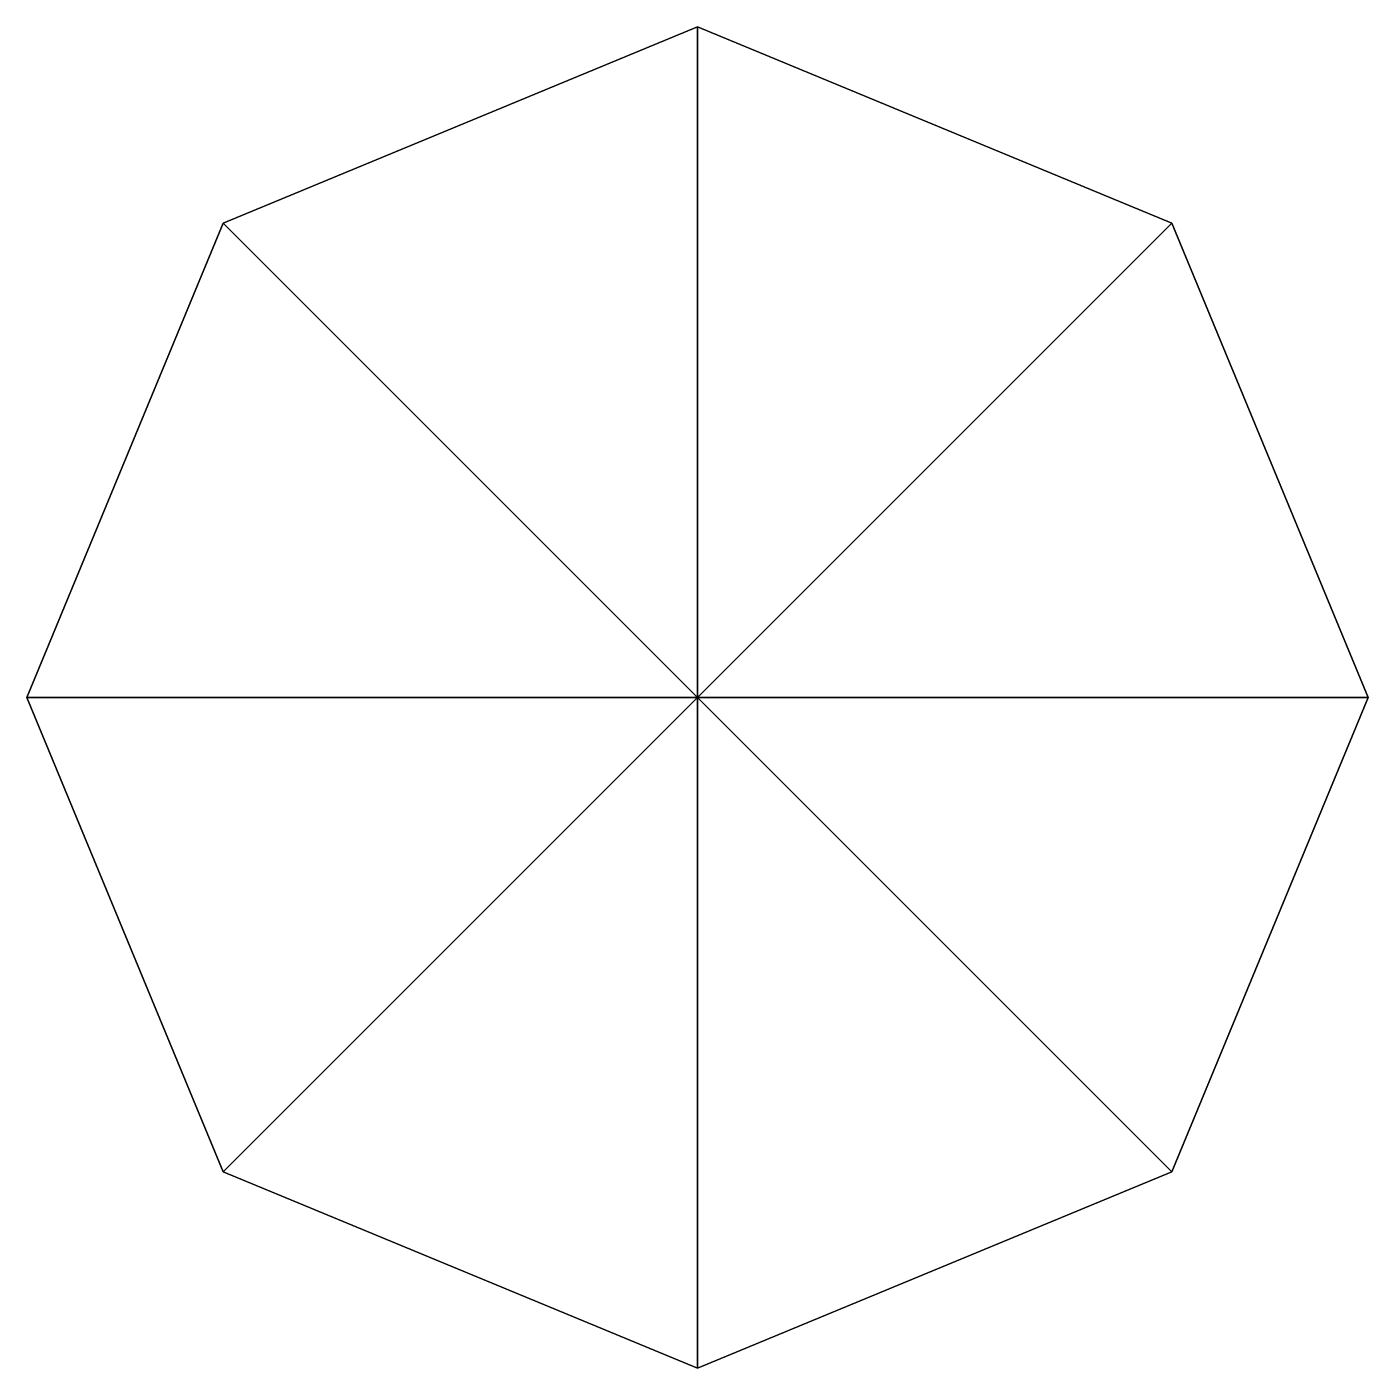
# Model space of a CAD drawing. Header units: millimetres. Extents: x 1000 to 9000, y 1000 to 9000.
import ezdxf

# ---------------------------------------------------------------- set-up
doc = ezdxf.new("R2010")
doc.units = ezdxf.units.MM
doc.layers.add('Footprint', color=7, linetype='Continuous')
doc.layers.add('Walls', color=8, linetype='Continuous')

msp = doc.modelspace()

# ---------------------------------------------------------------- linework, layer by layer
at = {"layer": 'Footprint'}
msp.add_lwpolyline([(9000, 5000), (7828.4, 7828.4), (5000, 9000), (2171.6, 7828.4), (1000, 5000), (2171.6, 2171.6), (5000, 1000), (7828.4, 2171.6)], close=True, dxfattribs=at)

# ---------------------------------------------------------------- meshes
at = {"layer": 'Walls'}
mesh = msp.add_polyface(dxfattribs=at)
corners = [(9000, 5000), (7828.4, 7828.4), (7828.4, 7828.4, 3500), (9000, 5000, 3500), (5000, 9000), (5000, 9000, 3500), (2171.6, 7828.4), (2171.6, 7828.4, 3500), (1000, 5000), (1000, 5000, 3500), (2171.6, 2171.6), (2171.6, 2171.6, 3500), (5000, 1000), (5000, 1000, 3500), (7828.4, 2171.6), (7828.4, 2171.6, 3500), (5000, 5000, 3500)]
mesh.append_faces([[corners[k] for k in face] for face in [(0, 1, 2, 3), (1, 4, 5, 2), (4, 6, 7, 5), (6, 8, 9, 7), (8, 10, 11, 9), (10, 12, 13, 11), (12, 14, 15, 13), (14, 0, 3, 15), (3, 2, 16), (2, 5, 16), (5, 7, 16), (7, 9, 16), (9, 11, 16), (11, 13, 16), (13, 15, 16), (15, 3, 16)]])

doc.saveas('drawing.dxf')
